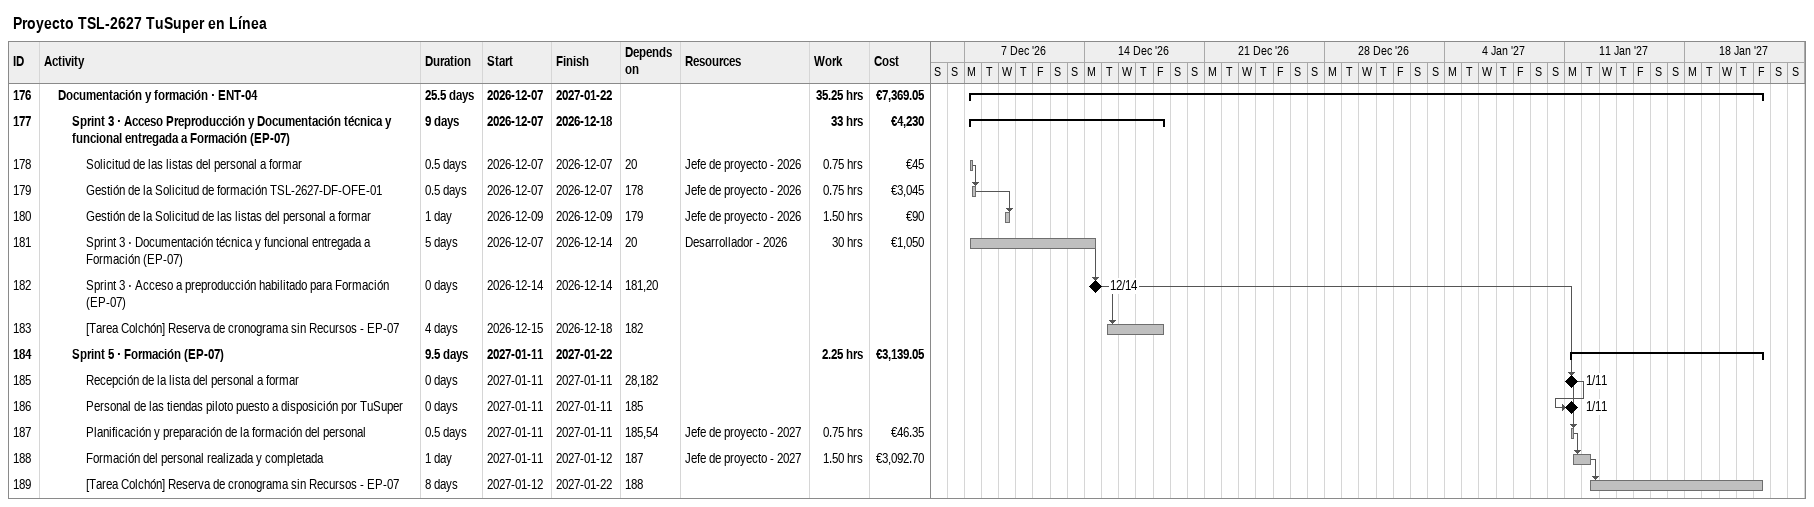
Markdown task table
Proyecto TSL-2627 TuSuper en Línea

| ID | Level | Task | Duration | Start | Finish | Predecessors | Resources | Work (h) | Cost (€) |
|---|---|---|---|---|---|---|---|---|---|
| 176 | 2 | **Documentación y formación · ENT-04** | 25.5d | 2026-12-07 | 2027-01-22 |  |  | 35.25 | 7369.05 |
| 177 | 3 | **Sprint 3 · Acceso Preproducción y Documentación técnica y funcional entregada a Formación (EP-07)** | 9d | 2026-12-07 | 2026-12-18 |  |  | 33 | 4230 |
| 178 | 4 | Solicitud de las listas del personal a formar | 0.5d | 2026-12-07 | 2026-12-07 | 20 | Jefe de proyecto - 2026 | 0.75 | 45 |
| 179 | 4 | Gestión de la Solicitud de formación TSL-2627-DF-OFE-01 | 0.5d | 2026-12-07 | 2026-12-07 | 178 | Jefe de proyecto - 2026 | 0.75 | 3045 |
| 180 | 4 | Gestión de la Solicitud de las listas del personal a formar | 1d | 2026-12-09 | 2026-12-09 | 179 | Jefe de proyecto - 2026 | 1.50 | 90 |
| 181 | 4 | Sprint 3 · Documentación técnica y funcional entregada a Formación (EP-07) | 5d | 2026-12-07 | 2026-12-14 | 20 | Desarrollador - 2026 | 30 | 1050 |
| 182 | 4 | Sprint 3 · Acceso a preproducción habilitado para Formación (EP-07) | 0d | 2026-12-14 | 2026-12-14 | 181, 20 |  |  |  |
| 183 | 4 | [Tarea Colchón] Reserva de cronograma sin Recursos - EP-07 | 4d | 2026-12-15 | 2026-12-18 | 182 |  |  |  |
| 184 | 3 | **Sprint 5 · Formación (EP-07)** | 9.5d | 2027-01-11 | 2027-01-22 |  |  | 2.25 | 3139.05 |
| 185 | 4 | Recepción de la lista del personal a formar | 0d | 2027-01-11 | 2027-01-11 | 28, 182 |  |  |  |
| 186 | 4 | Personal de las tiendas piloto puesto a disposición por TuSuper | 0d | 2027-01-11 | 2027-01-11 | 185 |  |  |  |
| 187 | 4 | Planificación y preparación de la formación del personal | 0.5d | 2027-01-11 | 2027-01-11 | 185, 54 | Jefe de proyecto - 2027 | 0.75 | 46.35 |
| 188 | 4 | Formación del personal realizada y completada | 1d | 2027-01-11 | 2027-01-12 | 187 | Jefe de proyecto - 2027 | 1.50 | 3092.70 |
| 189 | 4 | [Tarea Colchón] Reserva de cronograma sin Recursos - EP-07 | 8d | 2027-01-12 | 2027-01-22 | 188 |  |  |  |
